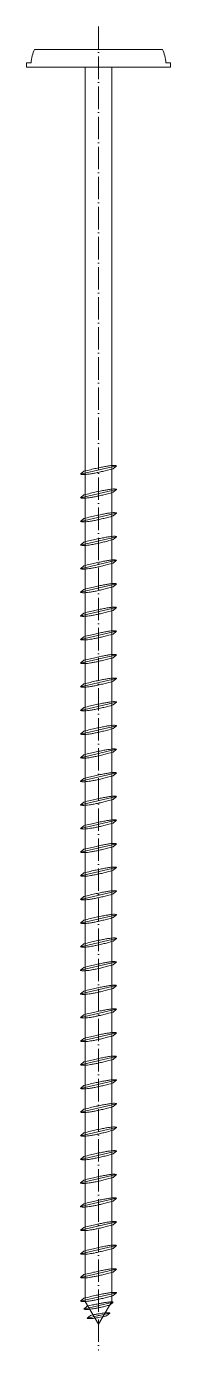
# Model space of a CAD drawing. Header units: metres. Extents: x -16 to 16, y -286 to 9.
import ezdxf

# ---------------------------------------------------------------- set-up
doc = ezdxf.new("R2010")
doc.units = ezdxf.units.M
doc.linetypes.add('MV_hartlijn_staal', pattern=[6.6, 5, -0.8, 0, -0.8])
doc.layers.add('A-DETL-GENF', color=92, linetype='Continuous', lineweight=18)

# ---------------------------------------------------------------- blocks, each defined once
blk = doc.blocks.new('28 schroeven 2D - Tellerkop-schroef 8_0x280mm-3218185-00_0 Basismaterialen')
at = {"layer": 'A-DETL-GENF', "linetype": 'MV_hartlijn_staal', "lineweight": 13}
blk.add_line((0, 9.1), (0, -285.9), dxfattribs=at)
at = {"layer": 'A-DETL-GENF', "lineweight": 5}
for p, q in [((-14.2, 4), (0, 4)), ((14.2, 4), (0, 4)), ((-16, 0), (-16, 1)), ((-16, 1), (-15, 1)), ((16, 1), (15, 1)), ((16, 0), (16, 1)), ((-16, 0), (16, 0)), ((-3, -3.55), (-3, -275)), ((3, -275), (3, -3.55)), ((4, -88.78), (-4, -90.64)), ((-4, -90.64), (-3.25, -90)), ((3.25, -89.42), (4, -88.78)), ((4, -94.04), (-4, -95.9)), ((3.25, -94.68), (4, -94.04)), ((-4, -95.9), (-3.25, -95.26)), ((4, -99.31), (-4, -101.17)), ((3.25, -99.95), (4, -99.31)), ((-4, -101.17), (-3.25, -100.53)), ((4, -104.57), (-4, -106.43)), ((-4, -106.43), (-3.25, -105.79)), ((3.25, -105.21), (4, -104.57)), ((4, -109.84), (-4, -111.7)), ((-4, -111.7), (-3.25, -111.06)), ((3.25, -110.48), (4, -109.84)), ((4, -115.1), (-4, -116.96)), ((-4, -116.96), (-3.25, -116.32)), ((3.25, -115.74), (4, -115.1)), ((4, -120.36), (-4, -122.23)), ((3.25, -121), (4, -120.36)), ((-4, -122.23), (-3.25, -121.59)), ((4, -125.63), (-4, -127.49)), ((3.25, -126.27), (4, -125.63)), ((-4, -127.49), (-3.25, -126.85)), ((4, -130.89), (-4, -132.76)), ((-4, -132.76), (-3.25, -132.12)), ((3.25, -131.53), (4, -130.89)), ((4, -136.16), (-4, -138.02)), ((-4, -138.02), (-3.25, -137.38)), ((3.25, -136.8), (4, -136.16)), ((4, -141.42), (-4, -143.28)), ((3.25, -142.06), (4, -141.42)), ((-4, -143.28), (-3.25, -142.64)), ((4, -146.69), (-4, -148.55)), ((3.25, -147.33), (4, -146.69)), ((-4, -148.55), (-3.25, -147.91)), ((4, -151.95), (-4, -153.81)), ((-4, -153.81), (-3.25, -153.17)), ((3.25, -152.59), (4, -151.95)), ((4, -157.21), (-4, -159.08)), ((-4, -159.08), (-3.25, -158.44)), ((3.25, -157.85), (4, -157.21)), ((4, -162.48), (-4, -164.34)), ((-4, -164.34), (-3.25, -163.7)), ((3.25, -163.12), (4, -162.48)), ((4, -167.74), (-4, -169.61)), ((3.25, -168.38), (4, -167.74)), ((-4, -169.61), (-3.25, -168.97)), ((4, -173.01), (-4, -174.87)), ((3.25, -173.65), (4, -173.01)), ((-4, -174.87), (-3.25, -174.23)), ((4, -178.27), (-4, -180.13)), ((-4, -180.13), (-3.25, -179.49)), ((3.25, -178.91), (4, -178.27)), ((4, -183.54), (-4, -185.4)), ((-4, -185.4), (-3.25, -184.76)), ((3.25, -184.18), (4, -183.54)), ((4, -188.8), (-4, -190.66)), ((-4, -190.66), (-3.25, -190.02)), ((3.25, -189.44), (4, -188.8)), ((4, -194.07), (-4, -195.93)), ((3.25, -194.71), (4, -194.07)), ((-4, -195.93), (-3.25, -195.29)), ((4, -199.33), (-4, -201.19)), ((-4, -201.19), (-3.25, -200.55)), ((3.25, -199.97), (4, -199.33)), ((4, -204.59), (-4, -206.46)), ((-4, -206.46), (-3.25, -205.82)), ((3.25, -205.23), (4, -204.59)), ((4, -209.86), (-4, -211.72)), ((-4, -211.72), (-3.25, -211.08)), ((3.25, -210.5), (4, -209.86)), ((4, -215.12), (-4, -216.99)), ((3.25, -215.76), (4, -215.12)), ((-4, -216.99), (-3.25, -216.35)), ((4, -220.39), (-4, -222.25)), ((3.25, -221.03), (4, -220.39)), ((-4, -222.25), (-3.25, -221.61)), ((4, -225.65), (-4, -227.51)), ((-4, -227.51), (-3.25, -226.87)), ((3.25, -226.29), (4, -225.65)), ((4, -230.92), (-4, -232.78)), ((-4, -232.78), (-3.25, -232.14)), ((3.25, -231.56), (4, -230.92)), ((4, -236.18), (-4, -238.04)), ((-4, -238.04), (-3.25, -237.4)), ((3.25, -236.82), (4, -236.18)), ((4, -241.45), (-4, -243.31)), ((3.25, -242.09), (4, -241.45)), ((-4, -243.31), (-3.25, -242.67)), ((4, -246.71), (-4, -248.57)), ((3.25, -247.35), (4, -246.71)), ((-4, -248.57), (-3.25, -247.93)), ((4, -251.97), (-4, -253.84)), ((-4, -253.84), (-3.25, -253.2)), ((3.25, -252.61), (4, -251.97)), ((4, -257.24), (-4, -259.1)), ((-4, -259.1), (-3.25, -258.46)), ((3.25, -257.88), (4, -257.24)), ((4, -262.5), (-4, -264.37)), ((3.25, -263.14), (4, -262.5)), ((-4, -264.37), (-3.25, -263.73)), ((4, -267.77), (-4, -269.63)), ((3.25, -268.41), (4, -267.77)), ((-4, -269.63), (-3.25, -268.99)), ((4, -273.03), (-4, -274.89)), ((-4, -274.89), (-3.25, -274.25)), ((3.25, -273.67), (4, -273.03)), ((3.26, -275.14), (-3.26, -276.66)), ((-3.26, -276.66), (-2.51, -276.02)), ((-3, -275), (0, -280)), ((0, -280), (3, -275)), ((2.51, -275.78), (3.26, -275.14)), ((2.52, -277.54), (-2.52, -278.71)), ((-2.52, -278.71), (-1.77, -278.07)), ((1.77, -278.18), (2.52, -277.54))]:
    blk.add_line(p, q, dxfattribs=at)
at = {"layer": 'A-DETL-GENF'}
for p, q in [((-3, -3.55), (-3, 0)), ((3, -3.55), (3, 0))]:
    blk.add_line(p, q, dxfattribs=at)
at = {"layer": 'A-DETL-GENF', "lineweight": 5}
for centre, start, end in [((-6.79, 0.41), 154.1259, 175.8741), ((6.79, 0.41), 4.1259, 25.8741)]:
    blk.add_arc(centre, 8.23, start, end, dxfattribs=at)
for points in [[(-4, -90.64), (-2.83, -91.09), (3.25, -89.42)], [(-3.25, -90), (3.51, -88.32), (4, -88.78)], [(-3.25, -95.26), (3.51, -93.59), (4, -94.04)], [(-4, -95.9), (-2.83, -96.36), (3.25, -94.68)], [(-4, -101.17), (-2.83, -101.62), (3.25, -99.95)], [(-3.25, -100.53), (3.51, -98.85), (4, -99.31)], [(-4, -106.43), (-2.83, -106.89), (3.25, -105.21)], [(-3.25, -105.79), (3.51, -104.12), (4, -104.57)], [(-4, -111.7), (-2.83, -112.15), (3.25, -110.48)], [(-3.25, -111.06), (3.51, -109.38), (4, -109.84)], [(-3.25, -116.32), (3.51, -114.64), (4, -115.1)], [(-4, -116.96), (-2.83, -117.41), (3.25, -115.74)], [(-3.25, -121.59), (3.51, -119.91), (4, -120.36)], [(-4, -122.23), (-2.83, -122.68), (3.25, -121)], [(-4, -127.49), (-2.83, -127.94), (3.25, -126.27)], [(-3.25, -126.85), (3.51, -125.17), (4, -125.63)], [(-4, -132.76), (-2.83, -133.21), (3.25, -131.53)], [(-3.25, -132.12), (3.51, -130.44), (4, -130.89)], [(-4, -138.02), (-2.83, -138.47), (3.25, -136.8)], [(-3.25, -137.38), (3.51, -135.7), (4, -136.16)], [(-3.25, -142.64), (3.51, -140.97), (4, -141.42)], [(-4, -143.28), (-2.83, -143.74), (3.25, -142.06)], [(-4, -148.55), (-2.83, -149), (3.25, -147.33)], [(-3.25, -147.91), (3.51, -146.23), (4, -146.69)], [(-4, -153.81), (-2.83, -154.27), (3.25, -152.59)], [(-3.25, -153.17), (3.51, -151.5), (4, -151.95)], [(-4, -159.08), (-2.83, -159.53), (3.25, -157.85)], [(-3.25, -158.44), (3.51, -156.76), (4, -157.21)], [(-4, -164.34), (-2.83, -164.79), (3.25, -163.12)], [(-3.25, -163.7), (3.51, -162.02), (4, -162.48)], [(-3.25, -168.97), (3.51, -167.29), (4, -167.74)], [(-4, -169.61), (-2.83, -170.06), (3.25, -168.38)], [(-4, -174.87), (-2.83, -175.32), (3.25, -173.65)], [(-3.25, -174.23), (3.51, -172.55), (4, -173.01)], [(-4, -180.13), (-2.83, -180.59), (3.25, -178.91)], [(-3.25, -179.49), (3.51, -177.82), (4, -178.27)], [(-4, -185.4), (-2.83, -185.85), (3.25, -184.18)], [(-3.25, -184.76), (3.51, -183.08), (4, -183.54)], [(-3.25, -190.02), (3.51, -188.35), (4, -188.8)], [(-4, -190.66), (-2.83, -191.12), (3.25, -189.44)], [(-3.25, -195.29), (3.51, -193.61), (4, -194.07)], [(-4, -195.93), (-2.83, -196.38), (3.25, -194.71)], [(-4, -201.19), (-2.83, -201.65), (3.25, -199.97)], [(-3.25, -200.55), (3.51, -198.87), (4, -199.33)], [(-4, -206.46), (-2.83, -206.91), (3.25, -205.23)], [(-3.25, -205.82), (3.51, -204.14), (4, -204.59)], [(-4, -211.72), (-2.83, -212.17), (3.25, -210.5)], [(-3.25, -211.08), (3.51, -209.4), (4, -209.86)], [(-3.25, -216.35), (3.51, -214.67), (4, -215.12)], [(-4, -216.99), (-2.83, -217.44), (3.25, -215.76)], [(-4, -222.25), (-2.83, -222.7), (3.25, -221.03)], [(-3.25, -221.61), (3.51, -219.93), (4, -220.39)], [(-4, -227.51), (-2.83, -227.97), (3.25, -226.29)], [(-3.25, -226.87), (3.51, -225.2), (4, -225.65)], [(-4, -232.78), (-2.83, -233.23), (3.25, -231.56)], [(-3.25, -232.14), (3.51, -230.46), (4, -230.92)], [(-4, -238.04), (-2.83, -238.5), (3.25, -236.82)], [(-3.25, -237.4), (3.51, -235.73), (4, -236.18)], [(-3.25, -242.67), (3.51, -240.99), (4, -241.45)], [(-4, -243.31), (-2.83, -243.76), (3.25, -242.09)], [(-4, -248.57), (-2.83, -249.02), (3.25, -247.35)], [(-3.25, -247.93), (3.51, -246.25), (4, -246.71)], [(-4, -253.84), (-2.83, -254.29), (3.25, -252.61)], [(-3.25, -253.2), (3.51, -251.52), (4, -251.97)], [(-4, -259.1), (-2.83, -259.55), (3.25, -257.88)], [(-3.25, -258.46), (3.51, -256.78), (4, -257.24)], [(-3.25, -263.73), (3.51, -262.05), (4, -262.5)], [(-4, -264.37), (-2.83, -264.82), (3.25, -263.14)], [(-4, -269.63), (-2.83, -270.08), (3.25, -268.41)], [(-3.25, -268.99), (3.51, -267.31), (4, -267.77)], [(-4, -274.89), (-2.83, -275.35), (3.25, -273.67)], [(-3.25, -274.25), (3.51, -272.58), (4, -273.03)], [(-3.26, -276.66), (-2.34, -277.03), (2.51, -275.78)], [(-2.51, -276.02), (2.88, -274.77), (3.26, -275.14)], [(-2.52, -278.71), (-1.85, -279.01), (1.77, -278.18)], [(-1.77, -278.07), (2.25, -277.26), (2.52, -277.54)]]:
    blk.add_open_spline(points, degree=2, dxfattribs=at)

msp = doc.modelspace()

# ---------------------------------------------------------------- block references
msp.add_blockref('28 schroeven 2D - Tellerkop-schroef 8_0x280mm-3218185-00_0 Basismaterialen', (0, 0))

doc.saveas('drawing.dxf')
